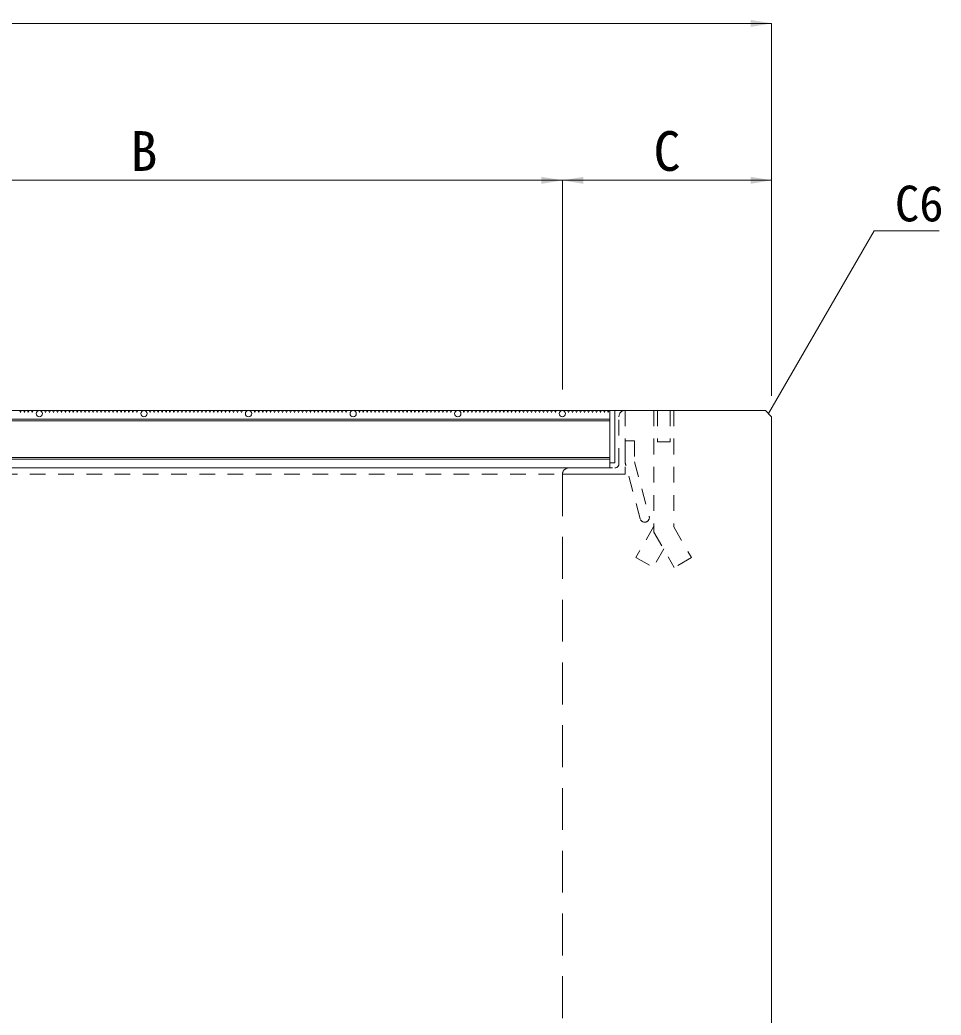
# Model space of a CAD drawing. Units: millimetres at full size; details may follow other scales. Extents: x 77366 to 106166, y -28085 to 6898.
# Drawn here: x 85347 to 86228, y -17185 to -16234 of the extents above; entities that cross this region are included whole.
import ezdxf
from ezdxf.enums import TextEntityAlignment as Align

# ---------------------------------------------------------------- set-up
doc = ezdxf.new("R2010")
doc.units = ezdxf.units.MM
doc.header["$LTSCALE"] = 50
doc.linetypes.add('USER1', pattern=[0.54, 0.3, -0.24])
doc.linetypes.add('USER2', pattern=[1.2, 0.8, -0.4])
for name, color, linetype, lineweight in [('受枠', 3, 'USER2', 9), ('寸法線', 7, 'Continuous', 13), ('引出線', 4, 'Continuous', 13), ('本体', 2, 'Continuous', 20), ('ｲﾝｻｰﾄ', 3, 'USER1', 9), ('ｸﾞﾚｰﾁﾝｸﾞ', 7, 'Continuous', 5)]:
    doc.layers.add(name, color=color, linetype=linetype, lineweight=lineweight)
doc.styles.add('ＭＳ ゴシック', font='')
doc.styles.get('ＭＳ ゴシック').set_extended_font_data('MS Gothic')

# ---------------------------------------------------------------- blocks, each defined once
blk = doc.blocks.new('filled_arrow')
at = {"color": 0, "linetype": 'Continuous', "lineweight": -2}
blk.add_solid([(7.5, 1.25), (0, 0), (7.5, -1.25)], dxfattribs=at)

msp = doc.modelspace()

# ---------------------------------------------------------------- linework, layer by layer
at = {"layer": '受枠', "linetype": 'USER1'}
for p, q in [((85925.8, -16606.94), (85925.8, -16667.94)), ((85919.8, -16657.94), (85919.8, -16612.94)), ((85925.8, -16655.94), (85925.8, -16635.94)), ((85925.8, -16635.94), (85934.8, -16635.94)), ((85934.8, -16635.94), (85934.8, -16655.94)), ((85940.08, -16710.43), (85926.1, -16658.27)), ((85934.8, -16655.94), (85948.77, -16708.1)), ((85005.8, -16667.94), (85925.8, -16667.94)), ((85925.8, -16667.94), (85865.8, -16667.94)), ((85871.8, -16661.94), (85915.8, -16661.94))]:
    msp.add_line(p, q, dxfattribs=at)
for centre, radius, start, end in [((85925.8, -16612.94), 6, 90, 180), ((85915.8, -16657.94), 4, 270, 0), ((85934.8, -16655.94), 9, 180, 205), ((85871.8, -16667.94), 6, 90, 180), ((85944.43, -16709.26), 4.5, 205, 15)]:
    msp.add_arc(centre, radius, start, end, dxfattribs=at)
at = {"layer": '寸法線'}
for p, q in [((84865.8, -16236.94), (86065.8, -16236.94)), ((86065.8, -16592.94), (86065.8, -16236.94)), ((85065.8, -16386.94), (85865.8, -16386.94)), ((85865.8, -16586.94), (85865.8, -16386.94)), ((85865.8, -16386.94), (86065.8, -16386.94)), ((85865.8, -16586.94), (85865.8, -16386.94)), ((86065.8, -16592.94), (86065.8, -16386.94))]:
    msp.add_line(p, q, dxfattribs=at)
at = {"layer": '引出線'}
msp.add_lwpolyline([(86062.8, -16609.94), (86163.65, -16435.26), (86226.04, -16435.26)], dxfattribs=at)
at = {"layer": '本体'}
for p, q in [((84871.8, -16606.94), (86059.8, -16606.94)), ((86059.8, -16606.94), (86065.8, -16612.94)), ((86065.8, -16612.94), (86065.8, -17856.94))]:
    msp.add_line(p, q, dxfattribs=at)
at = {"layer": '本体', "linetype": 'USER2', "lineweight": 9}
msp.add_line((85865.8, -16667.94), (85865.8, -17706.94), dxfattribs=at)
at = {"layer": 'ｲﾝｻｰﾄ'}
for p, q in [((85953.3, -16606.94), (85953.3, -16723.41)), ((85953.3, -16606.94), (85972.3, -16606.94)), ((85956.72, -16606.94), (85956.72, -16636.94)), ((85968.88, -16606.94), (85968.88, -16636.94)), ((85972.3, -16606.94), (85972.3, -16718.32)), ((85956.72, -16636.94), (85968.88, -16636.94)), ((85953.3, -16717.61), (85936.08, -16747.44)), ((85953.3, -16723.41), (85972.75, -16757.12)), ((85972.3, -16718.32), (85989.21, -16747.62)), ((85962.8, -16739.16), (85952.53, -16756.94)), ((85936.08, -16747.44), (85952.53, -16756.94)), ((85989.21, -16747.62), (85972.75, -16757.12))]:
    msp.add_line(p, q, dxfattribs=at)
at = {"layer": 'ｸﾞﾚｰﾁﾝｸﾞ'}
for p, q in [((85020.3, -16606.94), (85911.3, -16606.94)), ((85346.8, -16606.94), (85347.7, -16609.04)), ((85347.7, -16609.04), (85348.6, -16606.94)), ((85348.6, -16606.94), (85350.6, -16606.94)), ((85350.6, -16606.94), (85351.5, -16609.04)), ((85351.5, -16609.04), (85352.4, -16606.94)), ((85352.4, -16606.94), (85354.4, -16606.94)), ((85354.4, -16606.94), (85355.3, -16609.04)), ((85355.3, -16609.04), (85356.2, -16606.94)), ((85356.2, -16606.94), (85358.2, -16606.94)), ((85358.2, -16606.94), (85359.1, -16609.04)), ((85359.1, -16609.04), (85360, -16606.94)), ((85360, -16606.94), (85362.8, -16606.94)), ((85368.8, -16606.94), (85370.8, -16606.94)), ((85370.8, -16606.94), (85371.7, -16609.04)), ((85371.7, -16609.04), (85372.6, -16606.94)), ((85372.6, -16606.94), (85374.6, -16606.94)), ((85374.6, -16606.94), (85375.5, -16609.04)), ((85375.5, -16609.04), (85376.4, -16606.94)), ((85376.4, -16606.94), (85378.4, -16606.94)), ((85378.4, -16606.94), (85379.3, -16609.04)), ((85379.3, -16609.04), (85380.2, -16606.94)), ((85380.2, -16606.94), (85382.2, -16606.94)), ((85382.2, -16606.94), (85383.1, -16609.04)), ((85383.1, -16609.04), (85384, -16606.94)), ((85384, -16606.94), (85386, -16606.94)), ((85386, -16606.94), (85386.9, -16609.04)), ((85386.9, -16609.04), (85387.8, -16606.94)), ((85387.8, -16606.94), (85389.8, -16606.94)), ((85389.8, -16606.94), (85390.7, -16609.04)), ((85390.7, -16609.04), (85391.6, -16606.94)), ((85391.6, -16606.94), (85393.6, -16606.94)), ((85393.6, -16606.94), (85394.5, -16609.04)), ((85394.5, -16609.04), (85395.4, -16606.94)), ((85395.4, -16606.94), (85397.4, -16606.94)), ((85397.4, -16606.94), (85398.3, -16609.04)), ((85398.3, -16609.04), (85399.2, -16606.94)), ((85399.2, -16606.94), (85401.2, -16606.94)), ((85401.2, -16606.94), (85402.1, -16609.04)), ((85402.1, -16609.04), (85403, -16606.94)), ((85403, -16606.94), (85405, -16606.94)), ((85405, -16606.94), (85405.9, -16609.04)), ((85405.9, -16609.04), (85406.8, -16606.94)), ((85406.8, -16606.94), (85408.8, -16606.94)), ((85408.8, -16606.94), (85409.7, -16609.04)), ((85409.7, -16609.04), (85410.6, -16606.94)), ((85410.6, -16606.94), (85412.6, -16606.94)), ((85412.6, -16606.94), (85413.5, -16609.04)), ((85413.5, -16609.04), (85414.4, -16606.94)), ((85414.4, -16606.94), (85416.4, -16606.94)), ((85416.4, -16606.94), (85417.3, -16609.04)), ((85417.3, -16609.04), (85418.2, -16606.94)), ((85418.2, -16606.94), (85420.2, -16606.94)), ((85420.2, -16606.94), (85421.1, -16609.04)), ((85421.1, -16609.04), (85422, -16606.94)), ((85422, -16606.94), (85424, -16606.94)), ((85424, -16606.94), (85424.9, -16609.04)), ((85424.9, -16609.04), (85425.8, -16606.94)), ((85425.8, -16606.94), (85427.8, -16606.94)), ((85427.8, -16606.94), (85428.7, -16609.04)), ((85428.7, -16609.04), (85429.6, -16606.94)), ((85429.6, -16606.94), (85431.6, -16606.94)), ((85431.6, -16606.94), (85432.5, -16609.04)), ((85432.5, -16609.04), (85433.4, -16606.94)), ((85433.4, -16606.94), (85435.4, -16606.94)), ((85435.4, -16606.94), (85436.3, -16609.04)), ((85436.3, -16609.04), (85437.2, -16606.94)), ((85437.2, -16606.94), (85439.2, -16606.94)), ((85439.2, -16606.94), (85440.1, -16609.04)), ((85440.1, -16609.04), (85441, -16606.94)), ((85441, -16606.94), (85443, -16606.94)), ((85443, -16606.94), (85443.9, -16609.04)), ((85443.9, -16609.04), (85444.8, -16606.94)), ((85444.8, -16606.94), (85446.8, -16606.94)), ((85446.8, -16606.94), (85447.7, -16609.04)), ((85447.7, -16609.04), (85448.6, -16606.94)), ((85448.6, -16606.94), (85450.6, -16606.94)), ((85450.6, -16606.94), (85451.5, -16609.04)), ((85451.5, -16609.04), (85452.4, -16606.94)), ((85452.4, -16606.94), (85454.4, -16606.94)), ((85454.4, -16606.94), (85455.3, -16609.04)), ((85455.3, -16609.04), (85456.2, -16606.94)), ((85456.2, -16606.94), (85458.2, -16606.94)), ((85458.2, -16606.94), (85459.1, -16609.04)), ((85459.1, -16609.04), (85460, -16606.94)), ((85460, -16606.94), (85462.8, -16606.94)), ((85468.8, -16606.94), (85470.8, -16606.94)), ((85470.8, -16606.94), (85471.7, -16609.04)), ((85471.7, -16609.04), (85472.6, -16606.94)), ((85472.6, -16606.94), (85474.6, -16606.94)), ((85474.6, -16606.94), (85475.5, -16609.04)), ((85475.5, -16609.04), (85476.4, -16606.94)), ((85476.4, -16606.94), (85478.4, -16606.94)), ((85478.4, -16606.94), (85479.3, -16609.04)), ((85479.3, -16609.04), (85480.2, -16606.94)), ((85480.2, -16606.94), (85482.2, -16606.94)), ((85482.2, -16606.94), (85483.1, -16609.04)), ((85483.1, -16609.04), (85484, -16606.94)), ((85484, -16606.94), (85486, -16606.94)), ((85486, -16606.94), (85486.9, -16609.04)), ((85486.9, -16609.04), (85487.8, -16606.94)), ((85487.8, -16606.94), (85489.8, -16606.94)), ((85489.8, -16606.94), (85490.7, -16609.04)), ((85490.7, -16609.04), (85491.6, -16606.94)), ((85491.6, -16606.94), (85493.6, -16606.94)), ((85493.6, -16606.94), (85494.5, -16609.04)), ((85494.5, -16609.04), (85495.4, -16606.94)), ((85495.4, -16606.94), (85497.4, -16606.94)), ((85497.4, -16606.94), (85498.3, -16609.04)), ((85498.3, -16609.04), (85499.2, -16606.94)), ((85499.2, -16606.94), (85501.2, -16606.94)), ((85501.2, -16606.94), (85502.1, -16609.04)), ((85502.1, -16609.04), (85503, -16606.94)), ((85503, -16606.94), (85505, -16606.94)), ((85505, -16606.94), (85505.9, -16609.04)), ((85505.9, -16609.04), (85506.8, -16606.94)), ((85506.8, -16606.94), (85508.8, -16606.94)), ((85508.8, -16606.94), (85509.7, -16609.04)), ((85509.7, -16609.04), (85510.6, -16606.94)), ((85510.6, -16606.94), (85512.6, -16606.94)), ((85512.6, -16606.94), (85513.5, -16609.04)), ((85513.5, -16609.04), (85514.4, -16606.94)), ((85514.4, -16606.94), (85516.4, -16606.94)), ((85516.4, -16606.94), (85517.3, -16609.04)), ((85517.3, -16609.04), (85518.2, -16606.94)), ((85518.2, -16606.94), (85520.2, -16606.94)), ((85520.2, -16606.94), (85521.1, -16609.04)), ((85521.1, -16609.04), (85522, -16606.94)), ((85522, -16606.94), (85524, -16606.94)), ((85524, -16606.94), (85524.9, -16609.04)), ((85524.9, -16609.04), (85525.8, -16606.94)), ((85525.8, -16606.94), (85527.8, -16606.94)), ((85527.8, -16606.94), (85528.7, -16609.04)), ((85528.7, -16609.04), (85529.6, -16606.94)), ((85529.6, -16606.94), (85531.6, -16606.94)), ((85531.6, -16606.94), (85532.5, -16609.04)), ((85532.5, -16609.04), (85533.4, -16606.94)), ((85533.4, -16606.94), (85535.4, -16606.94)), ((85535.4, -16606.94), (85536.3, -16609.04)), ((85536.3, -16609.04), (85537.2, -16606.94)), ((85537.2, -16606.94), (85539.2, -16606.94)), ((85539.2, -16606.94), (85540.1, -16609.04)), ((85540.1, -16609.04), (85541, -16606.94)), ((85541, -16606.94), (85543, -16606.94)), ((85543, -16606.94), (85543.9, -16609.04)), ((85543.9, -16609.04), (85544.8, -16606.94)), ((85544.8, -16606.94), (85546.8, -16606.94)), ((85546.8, -16606.94), (85547.7, -16609.04)), ((85547.7, -16609.04), (85548.6, -16606.94)), ((85548.6, -16606.94), (85550.6, -16606.94)), ((85550.6, -16606.94), (85551.5, -16609.04)), ((85551.5, -16609.04), (85552.4, -16606.94)), ((85552.4, -16606.94), (85554.4, -16606.94)), ((85554.4, -16606.94), (85555.3, -16609.04)), ((85555.3, -16609.04), (85556.2, -16606.94)), ((85556.2, -16606.94), (85558.2, -16606.94)), ((85558.2, -16606.94), (85559.1, -16609.04)), ((85559.1, -16609.04), (85560, -16606.94)), ((85560, -16606.94), (85562.8, -16606.94)), ((85568.8, -16606.94), (85570.8, -16606.94)), ((85570.8, -16606.94), (85571.7, -16609.04)), ((85571.7, -16609.04), (85572.6, -16606.94)), ((85572.6, -16606.94), (85574.6, -16606.94)), ((85574.6, -16606.94), (85575.5, -16609.04)), ((85575.5, -16609.04), (85576.4, -16606.94)), ((85576.4, -16606.94), (85578.4, -16606.94)), ((85578.4, -16606.94), (85579.3, -16609.04)), ((85579.3, -16609.04), (85580.2, -16606.94)), ((85580.2, -16606.94), (85582.2, -16606.94)), ((85582.2, -16606.94), (85583.1, -16609.04)), ((85583.1, -16609.04), (85584, -16606.94)), ((85584, -16606.94), (85586, -16606.94)), ((85586, -16606.94), (85586.9, -16609.04)), ((85586.9, -16609.04), (85587.8, -16606.94)), ((85587.8, -16606.94), (85589.8, -16606.94)), ((85589.8, -16606.94), (85590.7, -16609.04)), ((85590.7, -16609.04), (85591.6, -16606.94)), ((85591.6, -16606.94), (85593.6, -16606.94)), ((85593.6, -16606.94), (85594.5, -16609.04)), ((85594.5, -16609.04), (85595.4, -16606.94)), ((85595.4, -16606.94), (85597.4, -16606.94)), ((85597.4, -16606.94), (85598.3, -16609.04)), ((85598.3, -16609.04), (85599.2, -16606.94)), ((85599.2, -16606.94), (85601.2, -16606.94)), ((85601.2, -16606.94), (85602.1, -16609.04)), ((85602.1, -16609.04), (85603, -16606.94)), ((85603, -16606.94), (85605, -16606.94)), ((85605, -16606.94), (85605.9, -16609.04)), ((85605.9, -16609.04), (85606.8, -16606.94)), ((85606.8, -16606.94), (85608.8, -16606.94)), ((85608.8, -16606.94), (85609.7, -16609.04)), ((85609.7, -16609.04), (85610.6, -16606.94)), ((85610.6, -16606.94), (85612.6, -16606.94)), ((85612.6, -16606.94), (85613.5, -16609.04)), ((85613.5, -16609.04), (85614.4, -16606.94)), ((85614.4, -16606.94), (85616.4, -16606.94)), ((85616.4, -16606.94), (85617.3, -16609.04)), ((85617.3, -16609.04), (85618.2, -16606.94)), ((85618.2, -16606.94), (85620.2, -16606.94)), ((85620.2, -16606.94), (85621.1, -16609.04)), ((85621.1, -16609.04), (85622, -16606.94)), ((85622, -16606.94), (85624, -16606.94)), ((85624, -16606.94), (85624.9, -16609.04)), ((85624.9, -16609.04), (85625.8, -16606.94)), ((85625.8, -16606.94), (85627.8, -16606.94)), ((85627.8, -16606.94), (85628.7, -16609.04)), ((85628.7, -16609.04), (85629.6, -16606.94)), ((85629.6, -16606.94), (85631.6, -16606.94)), ((85631.6, -16606.94), (85632.5, -16609.04)), ((85632.5, -16609.04), (85633.4, -16606.94)), ((85633.4, -16606.94), (85635.4, -16606.94)), ((85635.4, -16606.94), (85636.3, -16609.04)), ((85636.3, -16609.04), (85637.2, -16606.94)), ((85637.2, -16606.94), (85639.2, -16606.94)), ((85639.2, -16606.94), (85640.1, -16609.04)), ((85640.1, -16609.04), (85641, -16606.94)), ((85641, -16606.94), (85643, -16606.94)), ((85643, -16606.94), (85643.9, -16609.04)), ((85643.9, -16609.04), (85644.8, -16606.94)), ((85644.8, -16606.94), (85646.8, -16606.94)), ((85646.8, -16606.94), (85647.7, -16609.04)), ((85647.7, -16609.04), (85648.6, -16606.94)), ((85648.6, -16606.94), (85650.6, -16606.94)), ((85650.6, -16606.94), (85651.5, -16609.04)), ((85651.5, -16609.04), (85652.4, -16606.94)), ((85652.4, -16606.94), (85654.4, -16606.94)), ((85654.4, -16606.94), (85655.3, -16609.04)), ((85655.3, -16609.04), (85656.2, -16606.94)), ((85656.2, -16606.94), (85658.2, -16606.94)), ((85658.2, -16606.94), (85659.1, -16609.04)), ((85659.1, -16609.04), (85660, -16606.94)), ((85660, -16606.94), (85662.8, -16606.94)), ((85668.8, -16606.94), (85670.8, -16606.94)), ((85670.8, -16606.94), (85671.7, -16609.04)), ((85671.7, -16609.04), (85672.6, -16606.94)), ((85672.6, -16606.94), (85674.6, -16606.94)), ((85674.6, -16606.94), (85675.5, -16609.04)), ((85675.5, -16609.04), (85676.4, -16606.94)), ((85676.4, -16606.94), (85678.4, -16606.94)), ((85678.4, -16606.94), (85679.3, -16609.04)), ((85679.3, -16609.04), (85680.2, -16606.94)), ((85680.2, -16606.94), (85682.2, -16606.94)), ((85682.2, -16606.94), (85683.1, -16609.04)), ((85683.1, -16609.04), (85684, -16606.94)), ((85684, -16606.94), (85686, -16606.94)), ((85686, -16606.94), (85686.9, -16609.04)), ((85686.9, -16609.04), (85687.8, -16606.94)), ((85687.8, -16606.94), (85689.8, -16606.94)), ((85689.8, -16606.94), (85690.7, -16609.04)), ((85690.7, -16609.04), (85691.6, -16606.94)), ((85691.6, -16606.94), (85693.6, -16606.94)), ((85693.6, -16606.94), (85694.5, -16609.04)), ((85694.5, -16609.04), (85695.4, -16606.94)), ((85695.4, -16606.94), (85697.4, -16606.94)), ((85697.4, -16606.94), (85698.3, -16609.04)), ((85698.3, -16609.04), (85699.2, -16606.94)), ((85699.2, -16606.94), (85701.2, -16606.94)), ((85701.2, -16606.94), (85702.1, -16609.04)), ((85702.1, -16609.04), (85703, -16606.94)), ((85703, -16606.94), (85705, -16606.94)), ((85705, -16606.94), (85705.9, -16609.04)), ((85705.9, -16609.04), (85706.8, -16606.94)), ((85706.8, -16606.94), (85708.8, -16606.94)), ((85708.8, -16606.94), (85709.7, -16609.04)), ((85709.7, -16609.04), (85710.6, -16606.94)), ((85710.6, -16606.94), (85712.6, -16606.94)), ((85712.6, -16606.94), (85713.5, -16609.04)), ((85713.5, -16609.04), (85714.4, -16606.94)), ((85714.4, -16606.94), (85716.4, -16606.94)), ((85716.4, -16606.94), (85717.3, -16609.04)), ((85717.3, -16609.04), (85718.2, -16606.94)), ((85718.2, -16606.94), (85720.2, -16606.94)), ((85720.2, -16606.94), (85721.1, -16609.04)), ((85721.1, -16609.04), (85722, -16606.94)), ((85722, -16606.94), (85724, -16606.94)), ((85724, -16606.94), (85724.9, -16609.04)), ((85724.9, -16609.04), (85725.8, -16606.94)), ((85725.8, -16606.94), (85727.8, -16606.94)), ((85727.8, -16606.94), (85728.7, -16609.04)), ((85728.7, -16609.04), (85729.6, -16606.94)), ((85729.6, -16606.94), (85731.6, -16606.94)), ((85731.6, -16606.94), (85732.5, -16609.04)), ((85732.5, -16609.04), (85733.4, -16606.94)), ((85733.4, -16606.94), (85735.4, -16606.94)), ((85735.4, -16606.94), (85736.3, -16609.04)), ((85736.3, -16609.04), (85737.2, -16606.94)), ((85737.2, -16606.94), (85739.2, -16606.94)), ((85739.2, -16606.94), (85740.1, -16609.04)), ((85740.1, -16609.04), (85741, -16606.94)), ((85741, -16606.94), (85743, -16606.94)), ((85743, -16606.94), (85743.9, -16609.04)), ((85743.9, -16609.04), (85744.8, -16606.94)), ((85744.8, -16606.94), (85746.8, -16606.94)), ((85746.8, -16606.94), (85747.7, -16609.04)), ((85747.7, -16609.04), (85748.6, -16606.94)), ((85748.6, -16606.94), (85750.6, -16606.94)), ((85750.6, -16606.94), (85751.5, -16609.04)), ((85751.5, -16609.04), (85752.4, -16606.94)), ((85752.4, -16606.94), (85754.4, -16606.94)), ((85754.4, -16606.94), (85755.3, -16609.04)), ((85755.3, -16609.04), (85756.2, -16606.94)), ((85756.2, -16606.94), (85758.2, -16606.94)), ((85758.2, -16606.94), (85759.1, -16609.04)), ((85759.1, -16609.04), (85760, -16606.94)), ((85760, -16606.94), (85762.8, -16606.94)), ((85768.8, -16606.94), (85770.8, -16606.94)), ((85770.8, -16606.94), (85771.7, -16609.04)), ((85771.7, -16609.04), (85772.6, -16606.94)), ((85772.6, -16606.94), (85774.6, -16606.94)), ((85774.6, -16606.94), (85775.5, -16609.04)), ((85775.5, -16609.04), (85776.4, -16606.94)), ((85776.4, -16606.94), (85778.4, -16606.94)), ((85778.4, -16606.94), (85779.3, -16609.04)), ((85779.3, -16609.04), (85780.2, -16606.94)), ((85780.2, -16606.94), (85782.2, -16606.94)), ((85782.2, -16606.94), (85783.1, -16609.04)), ((85783.1, -16609.04), (85784, -16606.94)), ((85784, -16606.94), (85786, -16606.94)), ((85786, -16606.94), (85786.9, -16609.04)), ((85786.9, -16609.04), (85787.8, -16606.94)), ((85787.8, -16606.94), (85789.8, -16606.94)), ((85789.8, -16606.94), (85790.7, -16609.04)), ((85790.7, -16609.04), (85791.6, -16606.94)), ((85791.6, -16606.94), (85793.6, -16606.94)), ((85793.6, -16606.94), (85794.5, -16609.04)), ((85794.5, -16609.04), (85795.4, -16606.94)), ((85795.4, -16606.94), (85797.4, -16606.94)), ((85797.4, -16606.94), (85798.3, -16609.04)), ((85798.3, -16609.04), (85799.2, -16606.94)), ((85799.2, -16606.94), (85801.2, -16606.94)), ((85801.2, -16606.94), (85802.1, -16609.04)), ((85802.1, -16609.04), (85803, -16606.94)), ((85803, -16606.94), (85805, -16606.94)), ((85805, -16606.94), (85805.9, -16609.04)), ((85805.9, -16609.04), (85806.8, -16606.94)), ((85806.8, -16606.94), (85808.8, -16606.94)), ((85808.8, -16606.94), (85809.7, -16609.04)), ((85809.7, -16609.04), (85810.6, -16606.94)), ((85810.6, -16606.94), (85812.6, -16606.94)), ((85812.6, -16606.94), (85813.5, -16609.04)), ((85813.5, -16609.04), (85814.4, -16606.94)), ((85814.4, -16606.94), (85816.4, -16606.94)), ((85816.4, -16606.94), (85817.3, -16609.04)), ((85817.3, -16609.04), (85818.2, -16606.94)), ((85818.2, -16606.94), (85820.2, -16606.94)), ((85820.2, -16606.94), (85821.1, -16609.04)), ((85821.1, -16609.04), (85822, -16606.94)), ((85822, -16606.94), (85824, -16606.94)), ((85824, -16606.94), (85824.9, -16609.04)), ((85824.9, -16609.04), (85825.8, -16606.94)), ((85825.8, -16606.94), (85827.8, -16606.94)), ((85827.8, -16606.94), (85828.7, -16609.04)), ((85828.7, -16609.04), (85829.6, -16606.94)), ((85829.6, -16606.94), (85831.6, -16606.94)), ((85831.6, -16606.94), (85832.5, -16609.04)), ((85832.5, -16609.04), (85833.4, -16606.94)), ((85833.4, -16606.94), (85835.4, -16606.94)), ((85835.4, -16606.94), (85836.3, -16609.04)), ((85836.3, -16609.04), (85837.2, -16606.94)), ((85837.2, -16606.94), (85839.2, -16606.94)), ((85839.2, -16606.94), (85840.1, -16609.04)), ((85840.1, -16609.04), (85841, -16606.94)), ((85841, -16606.94), (85843, -16606.94)), ((85843, -16606.94), (85843.9, -16609.04)), ((85843.9, -16609.04), (85844.8, -16606.94)), ((85844.8, -16606.94), (85846.8, -16606.94)), ((85846.8, -16606.94), (85847.7, -16609.04)), ((85847.7, -16609.04), (85848.6, -16606.94)), ((85848.6, -16606.94), (85850.6, -16606.94)), ((85850.6, -16606.94), (85851.5, -16609.04)), ((85851.5, -16609.04), (85852.4, -16606.94)), ((85852.4, -16606.94), (85854.4, -16606.94)), ((85854.4, -16606.94), (85855.3, -16609.04)), ((85855.3, -16609.04), (85856.2, -16606.94)), ((85856.2, -16606.94), (85858.2, -16606.94)), ((85858.2, -16606.94), (85859.1, -16609.04)), ((85859.1, -16609.04), (85860, -16606.94)), ((85860, -16606.94), (85862.8, -16606.94)), ((85868.8, -16606.94), (85870.8, -16606.94)), ((85870.8, -16606.94), (85871.7, -16609.04)), ((85871.7, -16609.04), (85872.6, -16606.94)), ((85872.6, -16606.94), (85874.6, -16606.94)), ((85874.6, -16606.94), (85875.5, -16609.04)), ((85875.5, -16609.04), (85876.4, -16606.94)), ((85876.4, -16606.94), (85878.4, -16606.94)), ((85878.4, -16606.94), (85879.3, -16609.04)), ((85879.3, -16609.04), (85880.2, -16606.94)), ((85880.2, -16606.94), (85882.2, -16606.94)), ((85882.2, -16606.94), (85883.1, -16609.04)), ((85883.1, -16609.04), (85884, -16606.94)), ((85884, -16606.94), (85886, -16606.94)), ((85886, -16606.94), (85886.9, -16609.04)), ((85886.9, -16609.04), (85887.8, -16606.94)), ((85887.8, -16606.94), (85889.8, -16606.94)), ((85889.8, -16606.94), (85890.7, -16609.04)), ((85890.7, -16609.04), (85891.6, -16606.94)), ((85891.6, -16606.94), (85893.6, -16606.94)), ((85893.6, -16606.94), (85894.5, -16609.04)), ((85894.5, -16609.04), (85895.4, -16606.94)), ((85895.4, -16606.94), (85897.4, -16606.94)), ((85897.4, -16606.94), (85898.3, -16609.04)), ((85898.3, -16609.04), (85899.2, -16606.94)), ((85899.2, -16606.94), (85901.2, -16606.94)), ((85901.2, -16606.94), (85902.1, -16609.04)), ((85902.1, -16609.04), (85903, -16606.94)), ((85903, -16606.94), (85905, -16606.94)), ((85905, -16606.94), (85905.9, -16609.04)), ((85905.9, -16609.04), (85906.8, -16606.94)), ((85906.8, -16606.94), (85908.8, -16606.94)), ((85908.8, -16606.94), (85909.7, -16609.04)), ((85909.7, -16609.04), (85910.6, -16606.94)), ((85911.3, -16606.94), (85911.3, -16661.94)), ((85915.8, -16606.94), (85911.3, -16606.94)), ((85911.3, -16606.94), (85911.3, -16656.94)), ((85915.8, -16606.94), (85915.8, -16656.94)), ((85020.3, -16615.44), (85911.3, -16615.44)), ((85020.3, -16616.94), (85911.3, -16616.94)), ((85020.3, -16651.94), (85911.3, -16651.94)), ((85020.3, -16653.44), (85911.3, -16653.44)), ((85915.8, -16656.94), (85911.3, -16656.94)), ((85020.3, -16661.94), (85911.3, -16661.94))]:
    msp.add_line(p, q, dxfattribs=at)
for centre in [(85365.8, -16609.94), (85465.8, -16609.94), (85565.8, -16609.94), (85665.8, -16609.94), (85765.8, -16609.94), (85865.8, -16609.94)]:
    msp.add_circle(centre, 3, dxfattribs=at)

# ---------------------------------------------------------------- block references
at = {"layer": '寸法線', "xscale": 2.67, "yscale": 2.67, "rotation": 180}
for p in [(86065.8, -16236.94), (85865.8, -16386.94), (86065.8, -16386.94)]:
    msp.add_blockref('filled_arrow', p, dxfattribs=at)
at = {"layer": '寸法線', "xscale": 2.67, "yscale": 2.67}
msp.add_blockref('filled_arrow', (85865.8, -16386.94), dxfattribs=at)
at = {"layer": '引出線', "xscale": 0.133, "yscale": 0.133, "rotation": 60}
msp.add_blockref('filled_arrow', (86062.8, -16609.94), dxfattribs=at)

# ---------------------------------------------------------------- texts
at = {"layer": '寸法線', "style": 'ＭＳ ゴシック'}
for s, p in [('B', (85465.8, -16358.94)), ('C', (85965.8, -16358.94))]:
    msp.add_text(s, height=37.98, dxfattribs=at).set_placement(p, align=Align.MIDDLE_CENTER)
at = {"layer": '引出線', "style": 'ＭＳ ゴシック'}
msp.add_text('C6', height=34.18, dxfattribs=at).set_placement((86183.65, -16392.06), align=Align.TOP_LEFT)

doc.saveas('drawing.dxf')
